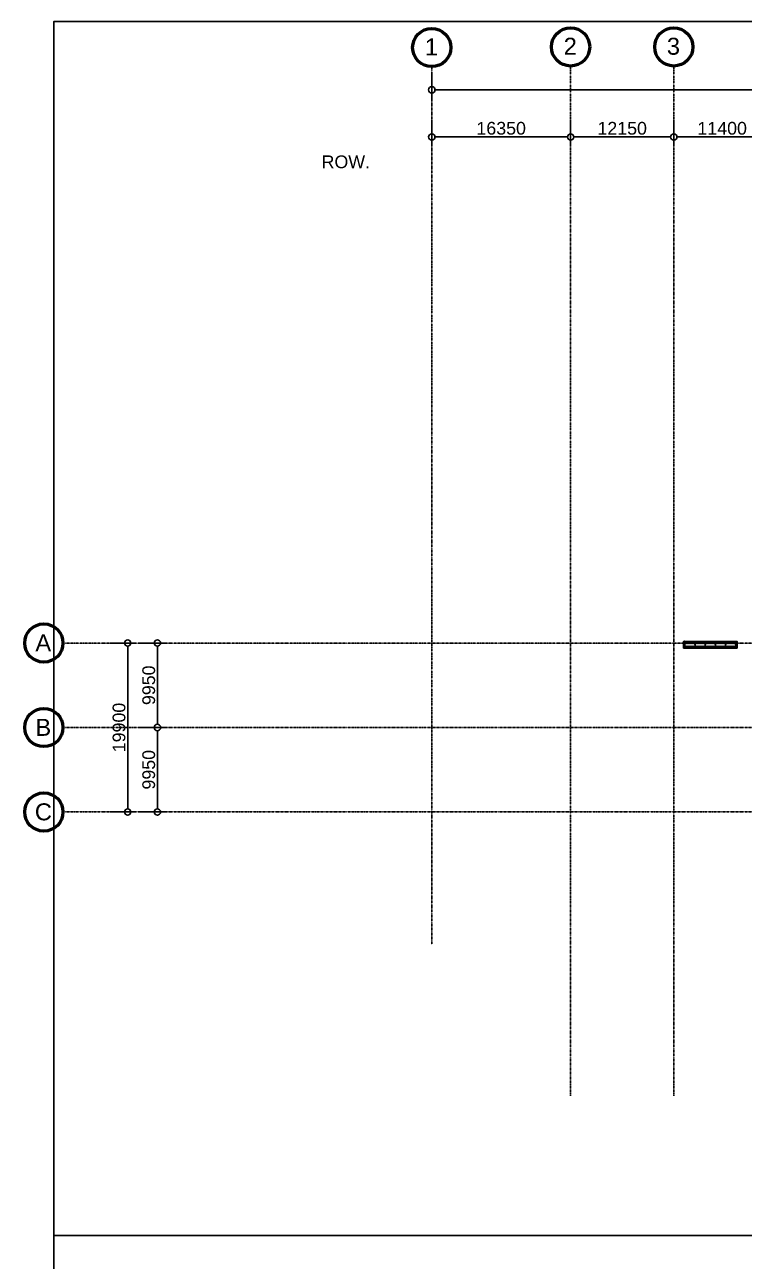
# Model space of a CAD drawing. Header units: millimetres. Extents: x -70132 to 394080, y -1879526 to 121974.
# Drawn here: x -70132 to 14599, y -1453672 to -1308031 of the extents above; entities that cross this region are included whole.
import ezdxf

# ---------------------------------------------------------------- set-up
doc = ezdxf.new("R2010")
doc.units = ezdxf.units.MM
doc.linetypes.add('DPA_Grid _ Level 100', pattern=[10, 5.5, -1.6, 1.3, -1.6])
for name, color, linetype in [('009 - AHP_06_PANEL_HATCH_', 251, 'Continuous'), ('009 - AHP_06_PANEL_MAIN_COLOR_1', 3, 'Continuous'), ('009 - AHP_06_PANEL_SYMBOL_', 251, 'Continuous')]:
    doc.layers.add(name, color=color, linetype=linetype)
for name, color, linetype, lineweight in [('A-ANNO-DIMS', 1, 'Continuous', 9), ('G-ANNO-TEXT', 3, 'Continuous', 9), ('S-GRID', 251, 'Continuous', 9), ('S-GRID-IDEN', 3, 'Continuous', 50)]:
    doc.layers.add(name, color=color, linetype=linetype, lineweight=lineweight)
doc.styles.add('Arial', font='arial.ttf', dxfattribs={"height": 1500})
doc.styles.add('Arial_1', font='arial.ttf', dxfattribs={"height": 2000})
doc.styles.add('Arial_2', font='arial.ttf', dxfattribs={"height": 3})
doc.dimstyles.new('DPA-DIM-3_0_C-C', dxfattribs={"dimscale": 304.8, "dimtxt": 1530.3891, "dimasz": 2.46063, "dimexe": 3.28084, "dimexo": 0.0625, "dimgap": 0.82021, "dimtad": 1, "dimdec": 0, "dimzin": 0, "dimdsep": 46, "dimtxsty": 'Arial_2', "dimblk1": 'DOTBLANK', "dimblk2": 'DOTBLANK', "dimsah": 1, "dimcen": 0.09, "dimdle": 3.28084, "dimadec": 8, "dimazin": 0, "dimtfac": 1, "dimtdec": 4, "dimtix": 1, "dimtmove": 0, "dimatfit": 3, "dimfxl": 6.56168, "dimfxlon": 1, "dimtvp": 1, "dimtolj": 1, "dimtzin": 0, "dimarcsym": 2})

# ---------------------------------------------------------------- blocks, each defined once
blk = doc.blocks.new('Grid - 100 Scale-586761-4130-01 MULTIPURPOSE LEVEL- REFLECTED CEILING PLAN')
at = {"layer": 'S-GRID-IDEN'}
blk.add_circle((0, 0), 4.5, dxfattribs=at)
blk = doc.blocks.new('_DotBlank')
at = {"color": 0, "linetype": 'ByBlock', "lineweight": -2}
blk.add_line((-0.5, 0), (-1, 0), dxfattribs=at)
blk.add_circle((0, 0), 0.5, dxfattribs=at)
blk = doc.blocks.new('*D1290')
at = {"layer": 'Defpoints', "color": 0, "lineweight": -2, "transparency": 16777216}
for p, q in [((-15004, 67634), (-15004, 64654)), ((1346, 67634), (1346, 64654)), ((-14254, 65654), (596, 65654))]:
    blk.add_line(p, q, dxfattribs=at)
at = {"layer": 'Defpoints', "color": 0, "transparency": 16777216}
for p in [(-15004, 67654), (1346, 67654), (1346, 65654)]:
    blk.add_point(p, dxfattribs=at)
at = {"layer": 'Defpoints', "color": 0, "lineweight": -2, "transparency": 16777216, "xscale": 750, "yscale": 750, "zscale": 750, "rotation": 180}
blk.add_blockref('_DotBlank', (-15004, 65654), dxfattribs=at)
at = {"layer": 'Defpoints', "color": 0, "lineweight": -2, "transparency": 16777216, "xscale": 750, "yscale": 750, "zscale": 750}
blk.add_blockref('_DotBlank', (1346, 65654), dxfattribs=at)
at = {"layer": 'Defpoints', "color": 0, "transparency": 16777216, "insert": (-6829, 66670), "char_height": 1500, "width": 6922.07, "attachment_point": 5, "style": 'Arial'}
blk.add_mtext('\\A1;16350', dxfattribs=at)
blk = doc.blocks.new('*D1291')
at = {"layer": 'Defpoints', "color": 0, "lineweight": -2, "transparency": 16777216}
for p, q in [((1346, 67634), (1346, 64654)), ((13496, 67634), (13496, 64654)), ((2096, 65654), (12746, 65654))]:
    blk.add_line(p, q, dxfattribs=at)
at = {"layer": 'Defpoints', "color": 0, "transparency": 16777216}
for p in [(1346, 67654), (13496, 67654), (13496, 65654)]:
    blk.add_point(p, dxfattribs=at)
at = {"layer": 'Defpoints', "color": 0, "lineweight": -2, "transparency": 16777216, "xscale": 750, "yscale": 750, "zscale": 750, "rotation": 180}
blk.add_blockref('_DotBlank', (1346, 65654), dxfattribs=at)
at = {"layer": 'Defpoints', "color": 0, "lineweight": -2, "transparency": 16777216, "xscale": 750, "yscale": 750, "zscale": 750}
blk.add_blockref('_DotBlank', (13496, 65654), dxfattribs=at)
at = {"layer": 'Defpoints', "color": 0, "transparency": 16777216, "insert": (7421, 66669), "char_height": 1500, "width": 6922.07, "attachment_point": 5, "style": 'Arial'}
blk.add_mtext('\\A1;12150', dxfattribs=at)
blk = doc.blocks.new('*D1292')
at = {"layer": 'Defpoints', "color": 0, "lineweight": -2, "transparency": 16777216}
for p, q in [((13496, 67634), (13496, 64654)), ((24896, 67634), (24896, 64654)), ((14246, 65654), (24146, 65654))]:
    blk.add_line(p, q, dxfattribs=at)
at = {"layer": 'Defpoints', "color": 0, "transparency": 16777216}
for p in [(13496, 67654), (24896, 67654), (24896, 65654)]:
    blk.add_point(p, dxfattribs=at)
at = {"layer": 'Defpoints', "color": 0, "lineweight": -2, "transparency": 16777216, "xscale": 750, "yscale": 750, "zscale": 750, "rotation": 180}
blk.add_blockref('_DotBlank', (13496, 65654), dxfattribs=at)
at = {"layer": 'Defpoints', "color": 0, "lineweight": -2, "transparency": 16777216, "xscale": 750, "yscale": 750, "zscale": 750}
blk.add_blockref('_DotBlank', (24896, 65654), dxfattribs=at)
at = {"layer": 'Defpoints', "color": 0, "transparency": 16777216, "insert": (19196, 66669), "char_height": 1500, "width": 6922.07, "attachment_point": 5, "style": 'Arial'}
blk.add_mtext('\\A1;11400', dxfattribs=at)
blk = doc.blocks.new('*D1316')
at = {"layer": 'Defpoints', "color": 0, "lineweight": -2, "transparency": 16777216}
for p, q in [((-15004, 73179), (-15004, 70198)), ((283046, 73179), (283046, 70198)), ((-14254, 71198), (282296, 71198))]:
    blk.add_line(p, q, dxfattribs=at)
at = {"layer": 'Defpoints', "color": 0, "transparency": 16777216}
for p in [(-15004, 73198), (283046, 73198), (283046, 71198)]:
    blk.add_point(p, dxfattribs=at)
at = {"layer": 'Defpoints', "color": 0, "lineweight": -2, "transparency": 16777216, "xscale": 750, "yscale": 750, "zscale": 750, "rotation": 180}
blk.add_blockref('_DotBlank', (-15004, 71198), dxfattribs=at)
at = {"layer": 'Defpoints', "color": 0, "lineweight": -2, "transparency": 16777216, "xscale": 750, "yscale": 750, "zscale": 750}
blk.add_blockref('_DotBlank', (283046, 71198), dxfattribs=at)
at = {"layer": 'Defpoints', "color": 0, "transparency": 16777216, "insert": (134021, 72214), "char_height": 1500, "width": 8306.48, "attachment_point": 5, "style": 'Arial'}
blk.add_mtext('\\A1;298050', dxfattribs=at)
blk = doc.blocks.new('*D1317')
at = {"layer": 'Defpoints', "color": 0, "lineweight": -2, "transparency": 16777216}
for p, q in [((-49292, -3900), (-46311, -3900)), ((-47311, -13100), (-47311, -4650)), ((-49292, -13850), (-46311, -13850))]:
    blk.add_line(p, q, dxfattribs=at)
at = {"layer": 'Defpoints', "color": 0, "transparency": 16777216}
for p in [(-49311, -3900), (-47311, -3900), (-49311, -13850)]:
    blk.add_point(p, dxfattribs=at)
at = {"layer": 'Defpoints', "color": 0, "lineweight": -2, "transparency": 16777216, "xscale": 750, "yscale": 750, "zscale": 750}
for p, rotation in [((-47311, -3900), 90), ((-47311, -13850), 270)]:
    blk.add_blockref('_DotBlank', p, dxfattribs=dict(at, rotation=rotation))
at = {"layer": 'Defpoints', "color": 0, "transparency": 16777216, "insert": (-48327, -8875), "char_height": 1500, "width": 5537.65, "attachment_point": 5, "rotation": 90, "style": 'Arial'}
blk.add_mtext('\\A1;9950', dxfattribs=at)
blk = doc.blocks.new('*D1318')
at = {"layer": 'Defpoints', "color": 0, "lineweight": -2, "transparency": 16777216}
for p, q in [((-49292, 6050), (-46311, 6050)), ((-47311, -3150), (-47311, 5300)), ((-49292, -3900), (-46311, -3900))]:
    blk.add_line(p, q, dxfattribs=at)
at = {"layer": 'Defpoints', "color": 0, "transparency": 16777216}
for p in [(-49311, 6050), (-47311, 6050), (-49311, -3900)]:
    blk.add_point(p, dxfattribs=at)
at = {"layer": 'Defpoints', "color": 0, "lineweight": -2, "transparency": 16777216, "xscale": 750, "yscale": 750, "zscale": 750}
for p, rotation in [((-47311, 6050), 90), ((-47311, -3900), 270)]:
    blk.add_blockref('_DotBlank', p, dxfattribs=dict(at, rotation=rotation))
at = {"layer": 'Defpoints', "color": 0, "transparency": 16777216, "insert": (-48327, 1075), "char_height": 1500, "width": 5537.65, "attachment_point": 5, "rotation": 90, "style": 'Arial'}
blk.add_mtext('\\A1;9950', dxfattribs=at)
blk = doc.blocks.new('*D1319')
at = {"layer": 'Defpoints', "color": 0, "lineweight": -2, "transparency": 16777216}
for p, q in [((-52792, 6050), (-49811, 6050)), ((-50811, -13100), (-50811, 5300)), ((-52792, -13850), (-49811, -13850))]:
    blk.add_line(p, q, dxfattribs=at)
at = {"layer": 'Defpoints', "color": 0, "transparency": 16777216}
for p in [(-52811, 6050), (-50811, 6050), (-52811, -13850)]:
    blk.add_point(p, dxfattribs=at)
at = {"layer": 'Defpoints', "color": 0, "lineweight": -2, "transparency": 16777216, "xscale": 750, "yscale": 750, "zscale": 750}
for p, rotation in [((-50811, 6050), 90), ((-50811, -13850), 270)]:
    blk.add_blockref('_DotBlank', p, dxfattribs=dict(at, rotation=rotation))
at = {"layer": 'Defpoints', "color": 0, "transparency": 16777216, "insert": (-51827, -3900), "char_height": 1500, "width": 6922.07, "attachment_point": 5, "rotation": 90, "style": 'Arial'}
blk.add_mtext('\\A1;19900', dxfattribs=at)
blk = doc.blocks.new('*D1404')
at = {"layer": 'A-ANNO-DIMS', "color": 0, "lineweight": -2, "transparency": 16777216}
for p, q in [((-22201, -1319271), (-22201, -1322252)), ((-5851, -1319271), (-5851, -1322252)), ((-21451, -1321252), (-6601, -1321252))]:
    blk.add_line(p, q, dxfattribs=at)
at = {"layer": 'Defpoints', "color": 0, "transparency": 16777216}
for p in [(-22201, -1319252), (-5851, -1319252), (-5851, -1321252)]:
    blk.add_point(p, dxfattribs=at)
at = {"layer": 'A-ANNO-DIMS', "color": 0, "lineweight": -2, "transparency": 16777216, "xscale": 750, "yscale": 750, "zscale": 750, "rotation": 180}
blk.add_blockref('_DotBlank', (-22201, -1321252), dxfattribs=at)
at = {"layer": 'A-ANNO-DIMS', "color": 0, "lineweight": -2, "transparency": 16777216, "xscale": 750, "yscale": 750, "zscale": 750}
blk.add_blockref('_DotBlank', (-5851, -1321252), dxfattribs=at)
at = {"layer": 'A-ANNO-DIMS', "color": 0, "transparency": 16777216, "insert": (-14026, -1321000), "char_height": 3, "width": 6922.07, "attachment_point": 5, "style": 'Arial_2'}
blk.add_mtext('\\A1;16350', dxfattribs=at)
blk = doc.blocks.new('*D1405')
at = {"layer": 'A-ANNO-DIMS', "color": 0, "lineweight": -2, "transparency": 16777216}
for p, q in [((-5851, -1319271), (-5851, -1322252)), ((6299, -1319271), (6299, -1322252)), ((-5101, -1321252), (5549, -1321252))]:
    blk.add_line(p, q, dxfattribs=at)
at = {"layer": 'Defpoints', "color": 0, "transparency": 16777216}
for p in [(-5851, -1319252), (6299, -1319252), (6299, -1321252)]:
    blk.add_point(p, dxfattribs=at)
at = {"layer": 'A-ANNO-DIMS', "color": 0, "lineweight": -2, "transparency": 16777216, "xscale": 750, "yscale": 750, "zscale": 750, "rotation": 180}
blk.add_blockref('_DotBlank', (-5851, -1321252), dxfattribs=at)
at = {"layer": 'A-ANNO-DIMS', "color": 0, "lineweight": -2, "transparency": 16777216, "xscale": 750, "yscale": 750, "zscale": 750}
blk.add_blockref('_DotBlank', (6299, -1321252), dxfattribs=at)
at = {"layer": 'A-ANNO-DIMS', "color": 0, "transparency": 16777216, "insert": (224, -1321000), "char_height": 3, "width": 6922.07, "attachment_point": 5, "style": 'Arial_2'}
blk.add_mtext('\\A1;12150', dxfattribs=at)
blk = doc.blocks.new('*D1403')
at = {"layer": 'A-ANNO-DIMS', "color": 0, "lineweight": -2, "transparency": 16777216}
for p, q in [((-22201, -1313726), (-22201, -1316707)), ((275849, -1313726), (275849, -1316707)), ((-21451, -1315707), (275099, -1315707))]:
    blk.add_line(p, q, dxfattribs=at)
at = {"layer": 'Defpoints', "color": 0, "transparency": 16777216}
for p in [(-22201, -1313707), (275849, -1313707), (275849, -1315707)]:
    blk.add_point(p, dxfattribs=at)
at = {"layer": 'A-ANNO-DIMS', "color": 0, "lineweight": -2, "transparency": 16777216, "xscale": 750, "yscale": 750, "zscale": 750, "rotation": 180}
blk.add_blockref('_DotBlank', (-22201, -1315707), dxfattribs=at)
at = {"layer": 'A-ANNO-DIMS', "color": 0, "lineweight": -2, "transparency": 16777216, "xscale": 750, "yscale": 750, "zscale": 750}
blk.add_blockref('_DotBlank', (275849, -1315707), dxfattribs=at)
at = {"layer": 'A-ANNO-DIMS', "color": 0, "transparency": 16777216, "insert": (126824, -1315456), "char_height": 3, "width": 8306.48, "attachment_point": 5, "style": 'Arial_2'}
blk.add_mtext('\\A1;298050', dxfattribs=at)
blk = doc.blocks.new('*U1337')
at = {"layer": '009 - AHP_06_PANEL_MAIN_COLOR_1'}
blk.add_lwpolyline([(0, -200), (1200, -200), (1200, 200), (0, 200)], close=True, dxfattribs=at)
at = {"layer": '009 - AHP_06_PANEL_SYMBOL_'}
blk.add_point((0, 0), dxfattribs=at)
blk = doc.blocks.new('*U1372')
at = {"layer": '009 - AHP_06_PANEL_MAIN_COLOR_1'}
blk.add_lwpolyline([(0, -200), (150, -200), (150, 200), (0, 200)], close=True, dxfattribs=at)
at = {"layer": '009 - AHP_06_PANEL_SYMBOL_'}
blk.add_point((0, 0), dxfattribs=at)
blk = doc.blocks.new('*U1374')
at = {"layer": '009 - AHP_06_PANEL_MAIN_COLOR_1'}
blk.add_lwpolyline([(0, -200), (150, -200), (150, 200), (0, 200)], close=True, dxfattribs=at)
at = {"layer": '009 - AHP_06_PANEL_SYMBOL_'}
blk.add_point((0, 0), dxfattribs=at)
blk = doc.blocks.new('*U1338')
at = {"layer": '009 - AHP_06_PANEL_MAIN_COLOR_1'}
blk.add_lwpolyline([(0, -75), (1200, -75), (1200, 75), (0, 75)], close=True, dxfattribs=at)
at = {"layer": '009 - AHP_06_PANEL_SYMBOL_'}
blk.add_point((0, 0), dxfattribs=at)
blk = doc.blocks.new('*U1371')
at = {"layer": '009 - AHP_06_PANEL_MAIN_COLOR_1'}
blk.add_lwpolyline([(0, -75), (150, -75), (150, 75), (0, 75)], close=True, dxfattribs=at)
at = {"layer": '009 - AHP_06_PANEL_SYMBOL_'}
blk.add_point((0, 0), dxfattribs=at)
blk = doc.blocks.new('*U1373')
at = {"layer": '009 - AHP_06_PANEL_MAIN_COLOR_1'}
blk.add_lwpolyline([(0, -75), (150, -75), (150, 75), (0, 75)], close=True, dxfattribs=at)
at = {"layer": '009 - AHP_06_PANEL_SYMBOL_'}
blk.add_point((0, 0), dxfattribs=at)
blk = doc.blocks.new('W-2-PP20-AR-4130-01-A_20260306-090541_AHP_C06_OVL')
at = {"layer": '009 - AHP_06_PANEL_HATCH_', "linetype": 'ByBlock'}
h = blk.add_hatch(dxfattribs=at)
h.set_pattern_fill('ANSI35', color=256, scale=0.5)
h.paths.add_polyline_path([(-34700, 9500), (-34850, 9500), (-34850, 9350), (-34700, 9350)])
h.paths.add_polyline_path([(-28700, 9350), (-28550, 9350), (-28550, 9500), (-28700, 9500)])
h.paths.add_polyline_path([(-34700, 9350), (-33500, 9350), (-33500, 9500), (-34700, 9500)])
h.paths.add_polyline_path([(-33500, 9350), (-32300, 9350), (-32300, 9500), (-33500, 9500)])
h.paths.add_polyline_path([(-32300, 9350), (-31100, 9350), (-31100, 9500), (-32300, 9500)])
h.paths.add_polyline_path([(-31100, 9350), (-29900, 9350), (-29900, 9500), (-31100, 9500)])
h.paths.add_polyline_path([(-29900, 9350), (-28700, 9350), (-28700, 9500), (-29900, 9500)])
h.paths.add_polyline_path([(-34700, 10150), (-34850, 10150), (-34850, 10000), (-34700, 10000)])
h.paths.add_polyline_path([(-28700, 10000), (-28550, 10000), (-28550, 10150), (-28700, 10150)])
h.paths.add_polyline_path([(-34700, 10000), (-33500, 10000), (-33500, 10150), (-34700, 10150)])
h.paths.add_polyline_path([(-33500, 10000), (-32300, 10000), (-32300, 10150), (-33500, 10150)])
h.paths.add_polyline_path([(-32300, 10000), (-31100, 10000), (-31100, 10150), (-32300, 10150)])
h.paths.add_polyline_path([(-31100, 10000), (-29900, 10000), (-29900, 10150), (-31100, 10150)])
h.paths.add_polyline_path([(-29900, 10000), (-28700, 10000), (-28700, 10150), (-29900, 10150)])
h.paths.add_polyline_path([(-34700, 9950), (-34850, 9950), (-34850, 9550), (-34700, 9550)])
h.paths.add_polyline_path([(-28700, 9550), (-28550, 9550), (-28550, 9950), (-28700, 9950)])
h.paths.add_polyline_path([(-34700, 9550), (-33500, 9550), (-33500, 9950), (-34700, 9950)])
h.paths.add_polyline_path([(-33500, 9550), (-32300, 9550), (-32300, 9950), (-33500, 9950)])
h.paths.add_polyline_path([(-32300, 9550), (-31100, 9550), (-31100, 9950), (-32300, 9950)])
h.paths.add_polyline_path([(-31100, 9550), (-29900, 9550), (-29900, 9950), (-31100, 9950)])
h.paths.add_polyline_path([(-29900, 9550), (-28700, 9550), (-28700, 9950), (-29900, 9950)])
at = {"linetype": 'ByBlock'}
blk.add_point((-34700, 10150), dxfattribs=at)
at = {"rotation": 180}
for name, p in [('*U1373', (-34700, 10075)), ('*U1374', (-34700, 9750)), ('*U1373', (-34700, 9425))]:
    blk.add_blockref(name, p, dxfattribs=at)
for name, p in [('*U1338', (-34700, 10075)), ('*U1337', (-34700, 9750)), ('*U1338', (-34700, 9425)), ('*U1338', (-33500, 10075)), ('*U1337', (-33500, 9750)), ('*U1338', (-33500, 9425)), ('*U1338', (-32300, 10075)), ('*U1337', (-32300, 9750)), ('*U1338', (-32300, 9425)), ('*U1338', (-31100, 10075)), ('*U1337', (-31100, 9750)), ('*U1338', (-31100, 9425)), ('*U1338', (-29900, 10075)), ('*U1337', (-29900, 9750)), ('*U1338', (-29900, 9425)), ('*U1371', (-28700, 10075)), ('*U1372', (-28700, 9750)), ('*U1371', (-28700, 9425))]:
    blk.add_blockref(name, p)
blk = doc.blocks.new('A$C1d97255a')
at = {"layer": 'Defpoints', "color": 250, "linetype": 'DPA_Grid _ Level 100'}
for p, q in [((-15004.5, -29443.9), (-15004.5, 73937)), ((1345.5, -47274.3), (1345.5, 74011.8)), ((13495.5, -47274.3), (13495.5, 74011.8)), ((304502.9, 6050), (-58435, 6050)), ((304502.9, -3900), (-58435, -3900)), ((304502.9, -13850), (-58435, -13850))]:
    blk.add_line(p, q, dxfattribs=at)
at = {"layer": 'Defpoints', "color": 250, "xscale": 499.9999999999995, "yscale": 499.9999999999995, "zscale": 499.9999999999995}
for p in [(-15004.5, 76187), (1345.5, 76261.8), (13495.5, 76261.8)]:
    blk.add_blockref('Grid - 100 Scale-586761-4130-01 MULTIPURPOSE LEVEL- REFLECTED CEILING PLAN', p, dxfattribs=at)
at = {"layer": 'Defpoints', "color": 250, "xscale": 499.9999999999995, "yscale": 499.9999999999995, "zscale": 499.9999999999995, "rotation": 89.99999999999977}
for p in [(-60685, 6050), (-60685, -3900), (-60685, -13850)]:
    blk.add_blockref('Grid - 100 Scale-586761-4130-01 MULTIPURPOSE LEVEL- REFLECTED CEILING PLAN', p, dxfattribs=at)
at = {"layer": 'Defpoints', "color": 250, "lineweight": 9, "char_height": 2000, "attachment_point": 1, "style": 'Arial_1'}
for s, insert, width in [('1', (-15820.9, 77266.5), 1883.966), ('2', (529.1, 77341.3), 1883.966), ('3', (12679.1, 77341.3), 1883.966), ('A', (-61683.6, 7069.4), 2284.809), ('B', (-61683.6, -2880.6), 2284.809), ('C', (-61748.6, -12830.6), 2445.147)]:
    blk.add_mtext(s, dxfattribs=dict(at, insert=insert, width=width))
at = {"layer": 'Defpoints', "color": 250}
for base, p1, p2, override, picture, middle in [((283045.5, 71197.9), (-15004.5, 73197.9), (283045.5, 73197.9), {"dimpost": '<>', "dimfxl": 298050}, '*D1316', (134020.5, 72213.8)), ((1345.5, 65653.5), (-15004.5, 67653.5), (1345.5, 67653.5), {"dimpost": '<>', "dimfxl": 16350}, '*D1290', (-6829.5, 66669.9)), ((13495.5, 65653.5), (1345.5, 67653.5), (13495.5, 67653.5), {"dimpost": '<>', "dimfxl": 12150}, '*D1291', (7420.5, 66669.4)), ((24895.5, 65653.5), (13495.5, 67653.5), (24895.5, 67653.5), {"dimpost": '<>', "dimfxl": 11400}, '*D1292', (19195.5, 66669.4))]:
    dim = blk.add_linear_dim(base=base, p1=p1, p2=p2, dimstyle='DPA-DIM-3_0_C-C', override=override, dxfattribs=at)
    dim.commit()
    dim.dimension.update_dxf_attribs({"geometry": picture, "text_midpoint": middle})
for base, p1, p2, override, picture, middle in [((-50811.2, 6050), (-52811.2, -13850), (-52811.2, 6050), {"dimpost": '<>', "dimfxl": 19899.999998}, '*D1319', (-51827, -3900)), ((-47311.2, 6050), (-49311.2, -3900), (-49311.2, 6050), {"dimpost": '<>', "dimfxl": 9950}, '*D1318', (-48327, 1075)), ((-47311.2, -3900), (-49311.2, -13850), (-49311.2, -3900), {"dimpost": '<>', "dimfxl": 9949.999998}, '*D1317', (-48327, -8875))]:
    dim = blk.add_linear_dim(base=base, p1=p1, p2=p2, angle=90, dimstyle='DPA-DIM-3_0_C-C', override=override, dxfattribs=at)
    dim.commit()
    dim.dimension.update_dxf_attribs({"geometry": picture, "text_midpoint": middle})

msp = doc.modelspace()

# ---------------------------------------------------------------- linework, layer by layer
for points in [[(-66720.1, -1450632.9), (356364.1, -1450632.9), (356364.1, -1307668.6), (-66720.1, -1307668.6)], [(-66720.1, -1593597.1), (356364.1, -1593597.1), (356364.1, -1450632.9), (-66720.1, -1450632.9)]]:
    msp.add_lwpolyline(points, close=True)
at = {"layer": 'S-GRID', "linetype": 'DPA_Grid _ Level 100'}
for p, q in [((-22201.4, -1416349.1), (-22201.4, -1312968.2)), ((-5851.4, -1434179.5), (-5851.4, -1312893.3)), ((6298.6, -1434179.5), (6298.6, -1312893.3))]:
    msp.add_line(p, q, dxfattribs=at)

# ---------------------------------------------------------------- block references
at = {"linetype": 'ByBlock'}
msp.add_blockref('A$C1d97255a', (-7197, -1386905.2), dxfattribs=at)
at = {"layer": '009 - AHP_06_PANEL_MAIN_COLOR_1', "linetype": 'ByBlock'}
msp.add_blockref('W-2-PP20-AR-4130-01-A_20260306-090541_AHP_C06_OVL', (42298.6, -1390805.2), dxfattribs=at)
at = {"layer": 'S-GRID-IDEN', "xscale": 499.9999999999995, "yscale": 499.9999999999995, "zscale": 499.9999999999995}
for p in [(-22201.4, -1310718.2), (-5851.4, -1310643.3), (6298.6, -1310643.3)]:
    msp.add_blockref('Grid - 100 Scale-586761-4130-01 MULTIPURPOSE LEVEL- REFLECTED CEILING PLAN', p, dxfattribs=at)

# ---------------------------------------------------------------- texts
at = {"layer": 'G-ANNO-TEXT', "insert": (-35172.9, -1323427.5), "char_height": 1500, "width": 7135.019, "attachment_point": 1, "style": 'Arial'}
msp.add_mtext('ROW.', dxfattribs=at)
at = {"layer": 'S-GRID-IDEN', "lineweight": 9, "char_height": 2000, "width": 1883.966, "attachment_point": 1, "style": 'Arial_1'}
for s, insert in [('1', (-23017.9, -1309638.7)), ('2', (-6667.9, -1309563.9)), ('3', (5482.1, -1309563.9))]:
    msp.add_mtext(s, dxfattribs=dict(at, insert=insert))

# ---------------------------------------------------------------- dimensions: what is measured, and where the dimension line sits
at = {"layer": 'A-ANNO-DIMS'}
for base, p1, p2, override, picture, middle in [((275848.6, -1315707.3), (-22201.4, -1313707.3), (275848.6, -1313707.3), {"dimpost": '<>', "dimfxl": 298050}, '*D1403', (126823.6, -1315455.7)), ((-5851.4, -1321251.6), (-22201.4, -1319251.6), (-5851.4, -1319251.6), {"dimpost": '<>', "dimfxl": 16350}, '*D1404', (-14026.4, -1321000.1)), ((6298.6, -1321251.6), (-5851.4, -1319251.6), (6298.6, -1319251.6), {"dimpost": '<>', "dimfxl": 12150}, '*D1405', (223.6, -1321000.1))]:
    dim = msp.add_linear_dim(base=base, p1=p1, p2=p2, dimstyle='DPA-DIM-3_0_C-C', override=override, dxfattribs=at)
    dim.commit()
    dim.dimension.update_dxf_attribs({"geometry": picture, "text_midpoint": middle})

doc.saveas('drawing.dxf')
